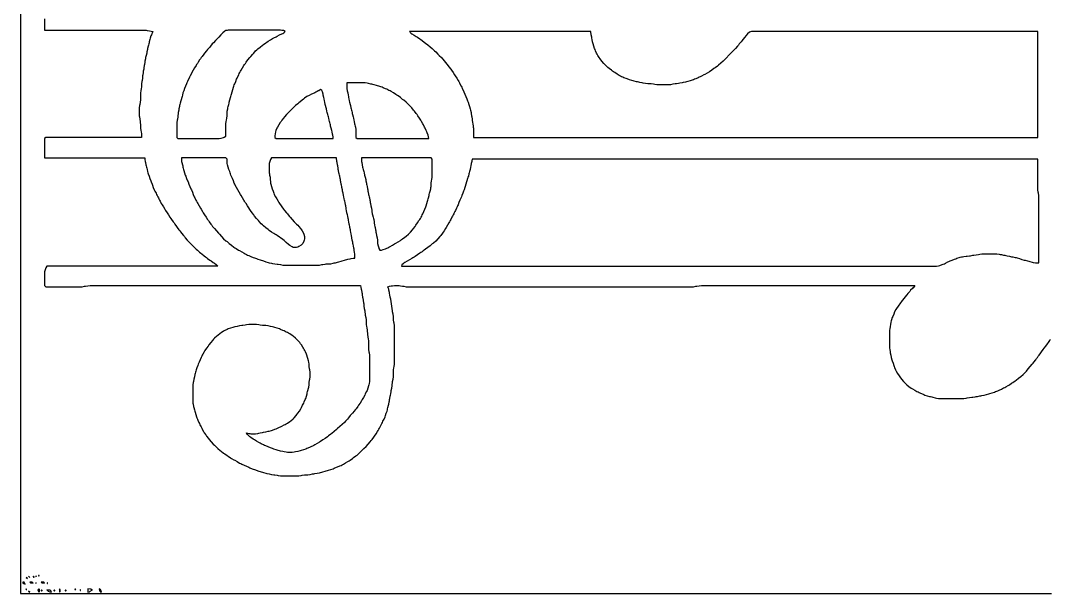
# Model space of a CAD drawing. Extents: x 0 to 1500, y 0 to 999.
# Drawn here: x 0 to 903, y 0 to 502 of the extents above; entities that cross this region are included whole.
import ezdxf

# ---------------------------------------------------------------- set-up
doc = ezdxf.new("R2010")
doc.units = 0
doc.layers.add('C18', color=18, linetype='CONTINUOUS')
doc.layers.add('C7', color=7, linetype='CONTINUOUS')

msp = doc.modelspace()

# ---------------------------------------------------------------- linework, layer by layer
at = {"layer": 'C18'}
for points in [[(21, 504), (21, 502), (21, 494), (81, 494), (99, 494), (106, 494), (108, 494), (110, 493.972229), (111, 493.916656), (112.944443, 493.611115), (114.5, 493.25), (116, 493), (115.5, 491.5), (115.166664, 490.944458), (114.75, 489.944458), (114.25, 489), (113.472221, 487), (113.222221, 486), (112.805557, 484), (112.611115, 483), (112.361115, 482), (112.138885, 481), (111.861115, 480), (111.388885, 478), (111.194443, 477), (110.805557, 475), (110.611115, 474), (110.138885, 472), (109.861115, 471), (109.638885, 470), (109.388885, 469), (109.055557, 467), (108.944443, 466), (108.611115, 464), (108.388885, 463), (108.055557, 461), (107.944443, 460), (107.611115, 458), (107.388885, 457), (107.083336, 455), (107.027779, 454), (106.916664, 452), (106.611115, 450), (106.388885, 449), (106.083336, 447), (106.027779, 446), (105.916664, 444), (105.777779, 443), (105.388885, 441), (105.083336, 439), (105.027779, 438), (105, 436), (105, 435), (105, 433), (104.916664, 431), (104.611115, 429), (104.388885, 428), (104.083336, 426), (104.027779, 425), (104, 423), (104, 421), (104.083336, 419), (104.222221, 418), (104.611115, 416), (104.916664, 414), (104.972221, 413), (105, 411), (105.027779, 409), (105.083336, 408), (105.388885, 406), (105.611115, 405), (105.916664, 403.055542), (105.972221, 402.055542), (106, 400), (22, 400), (21, 399), (21, 382), (109, 382), (109.027779, 380.5), (109.222221, 378.944458), (109.388885, 378), (109.861115, 376), (110.138885, 375), (110.361115, 374), (110.638885, 373), (110.861115, 372), (111.388885, 370), (111.694443, 369), (112, 368), (112.666664, 366), (113.388885, 364), (114.194443, 362), (114.611115, 361), (115.333336, 359), (115.666664, 358), (116.388885, 356), (117.25, 354), (117.777779, 353), (118.777779, 351), (119.222221, 350), (119.777779, 349), (120.222221, 348), (120.777779, 347), (121.222221, 346), (121.777779, 345), (122.25, 344), (123.388885, 342), (124.027779, 341), (124.666664, 340), (125.333336, 339), (126.611115, 337), (127.194443, 336), (128.388885, 334), (129.666672, 332), (131, 330), (131.694443, 329), (132.388885, 328), (133.861115, 326), (134.611115, 325), (135.305557, 324), (136.694443, 322), (137.388885, 321), (138.861115, 319), (139.638885, 318), (140.388885, 317), (141.194443, 316), (142.805557, 314), (143.611115, 313), (144.388885, 312), (146.083328, 310), (147.027771, 309), (149, 307), (151, 305), (153, 303), (154, 302.027771), (155, 301.083344), (157, 299.388885), (158, 298.611115), (159, 297.805542), (161, 296.194458), (162, 295.388885), (163, 294.638885), (164, 293.861115), (166, 292.388885), (167, 291.694458), (169, 290.305542), (169.944443, 289.638885), (171.5, 288.416687), (173, 287), (23, 287), (22.027779, 285.5), (21.444445, 283.944458), (21.083334, 282), (21, 280), (21, 278), (21, 277), (21, 275), (21, 270), (22, 269), (42, 269), (49, 269), (51, 269), (53, 269.027771), (54, 269.083344), (56, 269.388885), (57, 269.611115), (59, 269.916656), (61, 270), (62, 270), (64, 270), (70, 270), (87, 270), (140, 270), (298, 270), (298.25, 268.5), (298.611115, 266.944458), (298.805542, 266), (299.194458, 264), (299.388885, 263), (299.611115, 262), (299.944458, 260), (300.055542, 259), (300.388885, 257), (300.777771, 255), (300.916656, 254), (301.083344, 252), (301.388885, 250), (301.777771, 248), (301.916656, 247), (302.083344, 245), (302.222229, 244), (302.611115, 242), (302.916656, 240), (302.972229, 239), (303.027771, 237), (303.083344, 236), (303.388885, 234), (303.611115, 233), (303.916656, 231), (303.972229, 230), (304.083344, 228), (304.222229, 227), (304.611115, 225), (304.916656, 223), (304.972229, 222), (305, 220), (305, 219), (305, 217), (305.027771, 215), (305.083344, 214), (305.388885, 212), (305.611115, 211), (305.916656, 209), (305.972229, 208), (306, 206), (306, 205), (306, 203), (306, 194), (306, 191), (306, 190), (306, 188), (305.916656, 186), (305.611115, 184), (305.361115, 183), (305.138885, 182), (304.555542, 180), (303.75, 178), (303.222229, 177), (302.222229, 175), (301.777771, 174), (300.75, 172), (300.166656, 171), (299.611115, 170), (298.972229, 169), (297.666656, 167), (296.305542, 165), (295.611115, 164), (294.138885, 162), (293.361115, 161), (292.611115, 160), (290.916656, 158), (289.083344, 156), (287.388885, 154), (286.611115, 153), (284.916656, 151), (283.972229, 150), (282, 148.083328), (280, 146.388885), (278, 144.777771), (277, 143.916672), (275, 142.083328), (273, 140.388885), (272, 139.638885), (270, 138.138885), (269, 137.388885), (267, 136), (265, 134.666672), (263, 133.388885), (262, 132.805557), (260, 131.611115), (258, 130.388885), (257, 129.833328), (256, 129.25), (255, 128.777771), (254, 128.25), (252, 127.388893), (251, 127.027779), (250, 126.666664), (248, 126), (246, 125.333336), (245, 125), (243, 124.416664), (241, 124.055557), (240, 123.944443), (238, 123.638885), (237, 123.472221), (235, 123.472221), (234, 123.638885), (233, 123.805557), (231, 124.194443), (230, 124.388885), (228, 124.861115), (227, 125.138885), (226, 125.388885), (225, 125.694443), (224, 126), (222, 126.666664), (221, 127.027779), (220, 127.388893), (219, 127.805557), (217, 128.611115), (215, 129.388885), (214, 129.833328), (213, 130.25), (211, 131.25), (210, 131.833328), (209, 132.388885), (207, 133.611115), (205, 134.805557), (204, 135.388885), (202, 136.694443), (201.027771, 137.416672), (199.305557, 139.027771), (198.777771, 139.527786), (198, 141), (200.055557, 140.416672), (201.055557, 140.222229), (202, 140.083328), (204, 140), (205, 140.027771), (206, 140.083328), (208, 140.388885), (209, 140.611115), (210, 140.805557), (212, 141.194443), (213, 141.388885), (215, 141.805557), (217, 142.194443), (218, 142.416672), (220, 143), (221, 143.333328), (223, 144.027771), (224, 144.388885), (226, 145.25), (227, 145.777771), (228, 146.222229), (229, 146.777771), (231, 147.777771), (232, 148.25), (233, 148.833328), (234, 149.388885), (236, 150.694443), (237, 151.416672), (238.972229, 153.083328), (239.916672, 154.027771), (241.611115, 156), (242.361115, 157), (243.138885, 158), (244.555557, 160), (245.75, 162), (246.222229, 163), (247.222229, 165), (247.777771, 166), (248.222229, 167), (248.75, 168), (249.611115, 170), (249.972229, 171), (250.611115, 173), (251.138885, 175), (251.361115, 176), (251.638885, 177), (251.861115, 178), (252.361115, 180), (252.611115, 181), (252.916672, 183), (253.083328, 185), (253.388885, 187), (253.611115, 188), (253.916672, 190), (254, 192), (253.916672, 194), (253.611115, 196), (253.388885, 197), (253.083328, 199), (252.916672, 201), (252.611115, 203), (252.361115, 204), (251.861115, 206), (251.611115, 207), (250.972229, 209), (250.611115, 210), (249.75, 212), (249.222229, 213), (248.75, 214), (248.166672, 215), (247.611115, 216), (246.305557, 218), (245.583328, 219), (244.777771, 220), (242.972229, 222), (241, 223.916672), (239, 225.583328), (238, 226.305557), (236, 227.611115), (235, 228.166672), (234, 228.75), (233, 229.222229), (232, 229.777771), (231, 230.222229), (230, 230.75), (228, 231.611115), (227, 231.972229), (225, 232.666672), (223, 233.305557), (222, 233.583328), (221, 233.805557), (219, 234.194443), (217, 234.611115), (215, 234.916672), (214, 234.972229), (212, 235.083328), (210, 235.388885), (209, 235.611115), (207, 235.916672), (206, 235.972229), (204, 236), (203, 236), (201, 235.972229), (200, 235.916672), (198, 235.611115), (197, 235.388885), (195, 235.055557), (194, 234.944443), (192, 234.611115), (190, 234.194443), (188, 233.805557), (187, 233.583328), (186, 233.305557), (184, 232.666672), (182, 231.972229), (181, 231.583344), (179, 230.583344), (178, 229.972229), (176, 228.611115), (175, 227.861115), (173, 226.361115), (172, 225.611115), (170.083328, 223.916672), (169.222229, 222.972229), (168.388885, 222), (166.805557, 220), (165.194443, 218), (164.416672, 217), (163, 215), (161.666672, 213), (161.027771, 212), (159.833328, 210), (159.25, 209), (158.777771, 208), (158.25, 207), (157.388885, 205), (156.611115, 203), (155.805557, 201), (155.388885, 200), (154.666672, 198), (154, 196), (153.694443, 195), (153.388885, 194), (153.138885, 193), (152.861115, 192), (152.388885, 190), (152, 188), (151.611115, 186), (151.388885, 185), (151.083328, 183), (151.027771, 182), (151, 180), (151, 178), (151, 175), (151, 172), (151, 171), (151, 169), (151.083328, 167), (151.222229, 166), (151.638885, 164), (151.861115, 163), (152.388885, 161), (152.694443, 160), (153, 159), (153.666672, 157), (154.333328, 155), (154.666672, 154), (155.027771, 153), (155.388885, 152), (156.25, 150), (156.777771, 149), (157.222229, 148), (157.777771, 147), (158.222229, 146), (158.777771, 145), (159.25, 144), (160.388885, 142), (161.027771, 141), (162.388885, 139), (163.138885, 138), (164.638885, 136), (165.388885, 135), (167.083328, 133), (169, 131), (170, 130), (172, 128.027771), (173, 127.083336), (175, 125.388885), (176, 124.638885), (178, 123.138885), (179, 122.388885), (181, 121), (182, 120.333336), (184, 119.027779), (185, 118.388885), (187, 117.25), (188, 116.75), (190, 115.611115), (192, 114.388885), (193, 113.833336), (194, 113.277779), (196, 112.388885), (198, 111.611115), (200, 110.75), (201, 110.25), (203, 109.388885), (204, 109.027779), (205, 108.666664), (206, 108.333336), (208, 107.666664), (211, 106.666664), (212, 106.333336), (213, 106), (215, 105.416664), (216, 105.194443), (218, 104.805557), (220, 104.388885), (222, 104.055557), (223, 103.944443), (225, 103.611115), (226, 103.388885), (228, 103.083336), (229, 103.027779), (231, 103), (233, 103), (236, 103), (239, 103), (241, 103), (243, 103.027779), (244, 103.083336), (246, 103.388885), (247, 103.611115), (249, 103.916664), (251, 104.027779), (252, 104.083336), (254, 104.388885), (256, 104.777779), (257, 104.944443), (258, 105.055557), (260, 105.388885), (262, 105.861115), (263, 106.138885), (264, 106.361115), (265, 106.638885), (267, 107.138885), (268, 107.388885), (269, 107.694443), (270, 108), (272, 108.666664), (274, 109.388885), (275, 109.805557), (277, 110.611115), (278, 111), (280, 111.833336), (281, 112.277779), (282, 112.833336), (283, 113.388885), (285, 114.611115), (287, 115.805557), (288, 116.388885), (289, 117.027779), (291, 118.388885), (292, 119.138885), (294, 120.638885), (295, 121.388885), (297, 123.083336), (299, 125), (301, 127), (303, 129), (304.916656, 131), (306.611115, 133), (307.361115, 134), (308.138885, 135), (309.611115, 137), (310.305542, 138), (311.666656, 140), (312.972229, 142), (313.611115, 143), (314.166656, 144), (314.75, 145), (315.222229, 146), (316.222229, 148), (316.777771, 149), (317.222229, 150), (317.777771, 151), (318.222229, 152), (318.75, 153), (319.611115, 155), (319.972229, 156), (320.666656, 158), (321.305542, 160), (321.611115, 161), (321.861115, 162), (322.138885, 163), (322.611115, 165), (322.805542, 166), (323.194458, 168), (323.388885, 169), (323.611115, 170), (323.805542, 171), (324.194458, 173), (324.388885, 174), (324.611115, 175), (324.944458, 177), (325.055542, 178), (325.388885, 180), (325.777771, 182), (325.916656, 183), (326.083344, 185), (326.222229, 186), (326.611115, 188), (326.916656, 190), (326.972229, 191), (327, 193), (327.027771, 195), (327.083344, 196), (327.388885, 198), (327.611115, 199), (327.916656, 201), (327.972229, 202), (328, 204), (328, 205), (328, 209), (328, 223), (328, 230), (328, 232), (327.972229, 234), (327.916656, 235), (327.611115, 237), (327.388885, 238), (327.083344, 240), (326.972229, 242), (326.916656, 243), (326.611115, 245), (326.222229, 247), (326.083344, 248), (325.916656, 250), (325.611115, 252), (325.222229, 254), (324.944458, 256), (324.611115, 258), (324.388885, 259), (324.194458, 260), (323.805542, 262), (323.611115, 263), (323.388885, 264), (323.027771, 265.944458), (322.777771, 266.944458), (322.722229, 267.5), (322, 269), (323.5, 269.416687), (325.055542, 269.777771), (326, 269.916656), (328, 270), (330, 270), (332, 269.972229), (333, 269.916656), (335, 269.611115), (336, 269.388885), (338, 269.083344), (339, 269.027771), (341, 269), (343, 269), (349, 269), (367, 269), (467, 269), (548, 269), (560, 269), (575, 269), (579, 269), (584, 269), (587, 269), (588, 269), (590, 269.083344), (592, 269.388885), (593, 269.611115), (595, 269.916656), (597, 270), (599, 270), (604, 270), (609, 270), (617, 270), (618, 270), (634, 270), (654, 270), (656, 270), (659, 270), (661, 270), (664, 270), (665, 270), (672, 270), (680, 270), (684, 270), (692, 270), (693, 270), (698, 270), (706, 270), (714, 270), (718, 270), (724, 270), (727, 270), (731, 270), (739, 270), (743, 270), (748, 270), (753, 270), (761, 270), (767, 270), (768, 270), (776, 270), (784, 270), (783.222229, 268.75), (782.722229, 268.333344), (781.972229, 267.555542), (780.388916, 265.916656), (779.611084, 264.972229), (777.944458, 263), (777.055542, 262), (775.388916, 260), (774.638916, 259), (773.138916, 257), (772.361084, 256), (771.638916, 255), (770.861084, 254), (770.138916, 253), (769.388916, 252), (768.027771, 250), (767.416626, 249), (766.416626, 247), (765.611084, 245), (764.805542, 243), (764.388916, 242), (763.694458, 240), (763.416687, 239), (763.194458, 238), (762.805542, 236), (762.388916, 234), (762.083313, 232), (762.027771, 231), (762, 230), (762, 228), (762, 224), (762, 218), (762, 216), (762.027771, 215), (762.083313, 214), (762.388916, 212), (762.611084, 211), (763, 209), (763.416687, 207), (764, 205), (764.333313, 204), (765, 202), (765.666687, 200), (766.027771, 199), (766.388916, 198), (766.833313, 197), (767.277771, 196), (767.833313, 195), (769.027771, 193), (770.333313, 191), (771, 190), (772.416687, 188), (774.083313, 186), (776, 184.027771), (777, 183.083328), (779, 181.416672), (781, 180.027771), (782, 179.388885), (784, 178.25), (785, 177.777771), (786, 177.222229), (787, 176.777771), (788, 176.222229), (789, 175.777771), (790, 175.25), (792, 174.388885), (793, 174.027771), (795, 173.388885), (797, 172.861115), (798, 172.638885), (799, 172.361115), (800, 172.138885), (802, 171.638885), (803, 171.388885), (805, 171.083328), (806, 171.027771), (807, 171), (809, 171), (814, 171), (816, 171), (821, 171), (822, 171), (823, 171), (825, 171), (826, 171.027771), (827, 171.083328), (829, 171.388885), (830, 171.611115), (832, 171.916672), (834, 172.027771), (835, 172.083328), (837, 172.388885), (838, 172.611115), (839, 172.805557), (841, 173.194443), (842, 173.388885), (843, 173.611115), (845, 174), (847, 174.416672), (849, 175), (850, 175.333328), (852, 176), (854, 176.666672), (855, 177.027771), (856, 177.388885), (857, 177.833328), (858, 178.25), (860, 179.222229), (861, 179.777771), (862, 180.222229), (863, 180.777771), (864, 181.25), (866, 182.388885), (867, 183.027771), (869, 184.333328), (870, 185), (872, 186.416672), (873, 187.194443), (875, 188.805557), (877, 190.388885), (879, 192.083328), (880, 193.027771), (881.916687, 195), (883.611084, 197), (885.222229, 199), (886.944458, 201), (887.777771, 202), (888.611084, 203), (890.138916, 205), (890.861084, 206), (891.638916, 207), (892.361084, 208), (893.138916, 209), (894.611084, 211), (895.305542, 212), (896.694458, 214), (897.416687, 215), (899, 217), (900.583313, 219), (901.305542, 220), (902.611084, 222), (903.166687, 223)], [(2, 10), (2, 9), (4, 8), (3, 10), (2, 10)], [(5, 14), (6, 13), (5, 14)], [(7, 15), (8, 14), (7, 15)], [(8, 10), (8.722222, 9.277778), (9.25, 9.25), (11, 9), (10.277778, 9.722222), (9.75, 9.75), (8, 10)], [(11, 15), (12, 14), (11, 15)], [(13.333333, 15.333333), (13.333333, 15), (13.666667, 14.666667), (13.666667, 15), (13.333333, 15.333333)], [(13.333333, 9.333333), (13.333333, 9), (13.666667, 8.666667), (13.666667, 9.333333), (13.333333, 9.333333)], [(15.666667, 15.666667), (15.666667, 15.333333), (16.333334, 15.333333), (16.333334, 15.666667), (15.666667, 15.666667)], [(18, 10), (18.722221, 9.277778), (19.25, 9.25), (21, 9), (20.277779, 9.722222), (19.75, 9.75), (18, 10)], [(23.333334, 9.333333), (23.333334, 8.666667), (23.666666, 8.666667), (23.666666, 9.333333), (23.333334, 9.333333)], [(4.666667, 3.666667), (5, 3.333333), (5.333333, 3.333333), (5, 3.666667), (4.666667, 3.666667)], [(7, 2), (8, 1), (7, 2)], [(16, 4), (15, 3), (16, 1), (16.555555, 1.694444), (16.555555, 2.055556), (16.666666, 2.611111), (16.555555, 3.472222), (16, 4)], [(18, 3), (19, 2), (18, 3)], [(23, 3), (23.777779, 2.194444), (24.25, 2.027778), (25.527777, 1.444444), (27, 1), (26.638889, 2.138889), (25.722223, 2.722222), (24.472223, 2.972222), (23, 3)], [(29, 3), (30, 2), (29, 3)], [(34, 4), (34, 1), (34.694443, 1.75), (34.694443, 2.194444), (34.694443, 3.25), (34, 4)], [(39, 3), (40, 2), (39, 3)], [(47.666668, 3.666667), (47.666668, 3.333333), (48.333332, 3.333333), (48, 3.666667), (47.666668, 3.666667)], [(52.333332, 3.333333), (52.333332, 2.666667), (52.666668, 2.666667), (52.666668, 3), (52.333332, 3.333333)], [(59, 4), (59, 1), (60.444443, 1.472222), (61, 1.833333), (63, 3), (62.222221, 3.555556), (61.75, 3.583333), (60.944443, 3.75), (59, 4)], [(69, 4), (69.111115, 2.611111), (69.666664, 1.666667), (69.861115, 1.361111), (71, 1), (70.333336, 2.75), (70.138885, 3.277778), (69, 4)]]:
    msp.add_lwpolyline(points, dxfattribs=at)
at = {"layer": 'C7'}
for points in [[(0, 516), (0, 416), (0, 0), (232, 0), (470, 0), (524, 0), (531, 0), (549, 0), (553, 0), (554, 0), (564, 0), (583, 0), (608, 0), (619, 0), (620, 0), (631, 0), (636, 0), (640, 0), (646, 0), (648, 0), (680, 0), (688, 0), (698, 0), (703, 0), (711, 0), (712, 0), (716, 0), (724, 0), (732, 0), (742, 0), (758, 0), (762, 0), (767, 0), (771, 0), (776, 0), (777, 0), (778, 0), (786, 0), (790, 0), (791, 0), (795, 0), (800, 0), (804, 0), (812, 0), (816, 0), (817, 0), (825, 0), (830, 0), (833, 0), (837, 0), (843, 0), (845, 0), (846, 0), (850, 0), (855, 0), (863, 0), (870, 0), (878, 0), (882, 0), (883, 0), (891, 0), (892, 0), (896, 0), (900, 0), (904, 0)], [(137, 400), (138, 399), (163, 399), (168, 399), (170, 399), (172, 399), (174, 399.083344), (176, 399.416656), (177.944443, 400.027771), (178.5, 400.194427), (180, 401), (180, 408), (180, 410), (180.027771, 411), (180.083328, 412), (180.388885, 414), (180.611115, 415), (180.916672, 417), (181, 419), (181, 420), (181.083328, 422), (181.222229, 423), (181.638885, 425), (181.861115, 426), (182.138885, 427), (182.611115, 429), (182.805557, 430), (183, 431), (183.416672, 433), (184, 435), (184.305557, 436), (184.611115, 437), (184.861115, 438), (185.388885, 440), (186, 442), (186.666672, 444), (187.027771, 445), (187.388885, 446), (187.805557, 447), (188.611115, 449), (189.388885, 451), (189.833328, 452), (190.25, 453), (191.222229, 455), (191.777771, 456), (192.25, 457), (192.833328, 458), (193.388885, 459), (194.611115, 461), (195.833328, 463), (196.444443, 464), (197.166672, 465), (197.861115, 466), (199.388885, 468), (201.055557, 470), (201.944443, 471), (203.611115, 473), (204.388885, 474), (206.083328, 475.916656), (207.027771, 476.777771), (208, 477.611115), (210, 479.194458), (212, 480.805542), (213, 481.583344), (215, 483), (216, 483.666656), (217, 484.333344), (219, 485.611115), (221, 486.75), (222, 487.25), (224, 488.361115), (225, 488.944458), (227, 489.944458), (228.972229, 490.833344), (229.888885, 491.222229), (230.694443, 491.777771), (231.222229, 492), (232, 493), (230.5, 493.722229), (229.944443, 493.75), (228.944443, 493.944458), (228, 493.972229), (227, 494), (225, 494), (222, 494), (210, 494), (189, 494), (186, 494), (184, 494), (182, 493.972229), (181, 493.888885), (180, 493.666687), (179.027771, 493.277771), (177.222229, 491.888885), (176.388885, 490.972229), (175.611115, 490), (173.916672, 488), (172.972229, 487), (171, 485), (169.027771, 483), (168.083328, 482), (166.388885, 480), (165.611115, 479), (163.944443, 477), (163.055557, 476), (161.388885, 474), (160.638885, 473), (159.138885, 471), (158.388885, 470), (157.694443, 469), (157, 468), (155.666672, 466), (155.027771, 465), (154.388885, 464), (153.805557, 463), (152.611115, 461), (151.388885, 459), (150.25, 457), (149.777771, 456), (148.777771, 454), (148.222229, 453), (147.777771, 452), (146.777771, 450), (146.25, 449), (145.833328, 448), (145.388885, 447), (144.611115, 445), (143.805557, 443), (143.027771, 441), (142.388885, 439), (141.861115, 437), (141.611115, 436), (141.305557, 435), (140.694443, 433), (140.388885, 432), (139.861115, 430), (139.638885, 429), (139.388885, 428), (139.194443, 427), (138.805557, 425), (138.611115, 424), (138.222229, 422), (138.083328, 421), (137.972229, 419), (137.916672, 418), (137.611115, 416), (137.388885, 415), (137.083328, 413), (137.027771, 412), (137, 410), (137, 408), (137, 400)], [(341, 493), (341.777771, 491.944458), (342.305542, 491.611115), (343.111115, 490.972229), (345, 489.805542), (346, 489.194458), (347, 488.611115), (348, 487.972229), (350, 486.611115), (351, 485.861115), (352, 485.138885), (354, 483.611115), (355, 482.805542), (357, 481.194458), (359, 479.611115), (361, 477.916656), (363, 476), (364, 475), (366, 473), (367, 472), (368.972229, 470), (369.916656, 469), (371.611115, 467), (372.388885, 466), (374, 464), (375.611115, 462), (377.138885, 460), (377.861115, 459), (379.305542, 457), (380.611115, 455), (381.194458, 454), (382.388885, 452), (383.611115, 450), (384.166656, 449), (384.75, 448), (385.222229, 447), (386.222229, 445), (386.777771, 444), (387.222229, 443), (388.222229, 441), (388.75, 440), (389.611115, 438), (390.388885, 436), (391.194458, 434), (391.611115, 433), (391.972229, 432), (392.333344, 431), (393, 429), (393.666656, 427), (394.305542, 425), (394.583344, 424), (394.944458, 422), (395.055542, 421), (395.388885, 419), (395.611115, 418), (395.944458, 416), (396.055542, 415), (396.388885, 413), (396.611115, 412), (396.916656, 410), (396.972229, 409), (397, 408), (397, 406), (397, 400), (408, 400), (547, 400), (549, 400), (559, 400), (570, 400), (575, 400), (583, 400), (584, 400), (591, 400), (593, 400), (601, 400), (611, 400), (613, 400), (614, 400), (632, 400), (633, 400), (634, 400), (639, 400), (645, 400), (647, 400), (650, 400), (658, 400), (659, 400), (661, 400), (666, 400), (677, 400), (682, 400), (685, 400), (693, 400), (698, 400), (700, 400), (705, 400), (713, 400), (715, 400), (723, 400), (727, 400), (732, 400), (740, 400), (748, 400), (749, 400), (754, 400), (760, 400), (769, 400), (777, 400), (781, 400), (787, 400), (851, 400), (853, 400), (859, 400), (860, 400), (864, 400), (870, 400), (874, 400), (879, 400), (881, 400), (882, 400), (886, 400), (892, 400), (892, 403.055542), (892, 404), (892, 428), (892, 493), (889.944458, 493), (885, 493), (869, 493), (865, 493), (860, 493), (856, 493), (850, 493), (847, 493), (841, 493), (840, 493), (836, 493), (831, 493), (830, 493), (822, 493), (806, 493), (802, 493), (801, 493), (793, 493), (787, 493), (771, 493), (770, 493), (768, 493), (766, 493), (758, 493), (757, 493), (749, 493), (748, 493), (745, 493), (741, 493), (738, 493), (736, 493), (731, 493), (727, 493), (721, 493), (716, 493), (708, 493), (700, 493), (692, 493), (684, 493), (679, 493), (677, 493), (672, 493), (667, 493), (665, 493), (660, 493), (659, 493), (655, 493), (650, 493), (646, 493), (644, 493), (642, 492.972229), (641, 492.888885), (639.083313, 492.277771), (637.388916, 490.888885), (635.805542, 489), (635, 488), (633.388916, 486), (632.611084, 485), (631.805542, 484), (630.194458, 482), (629.388916, 481), (628.611084, 480), (626.916687, 478), (625.972229, 477), (624, 475), (622, 473), (618, 469), (616, 467), (614, 465.083344), (612, 463.388885), (611, 462.638885), (609, 461.138885), (608, 460.388885), (606, 459), (604, 457.666656), (602, 456.388885), (600, 455.25), (599, 454.777771), (597, 453.777771), (596, 453.222229), (595, 452.777771), (594, 452.25), (592, 451.388885), (591, 451.027771), (590, 450.666656), (589, 450.333344), (587, 449.666656), (585, 449), (584, 448.694458), (583, 448.416656), (581, 448.055542), (580, 447.944458), (578, 447.611115), (577, 447.388885), (575, 447.055542), (574, 446.944458), (572, 446.611115), (570, 446.222229), (569, 446.083344), (567, 446), (566, 446), (564, 446), (562, 446), (561, 446), (559, 446.027771), (558, 446.083344), (556, 446.388885), (555, 446.611115), (553, 446.916656), (552, 446.972229), (550, 447.027771), (548, 447.222229), (546, 447.611115), (545, 447.805542), (543, 448.194458), (542, 448.388885), (541, 448.638885), (540, 448.861115), (538, 449.388885), (537, 449.694458), (536, 450), (534, 450.666656), (532, 451.333344), (531, 451.666656), (529, 452.388885), (528, 452.833344), (527, 453.277771), (526, 453.833344), (525, 454.388885), (523, 455.611115), (521, 456.833344), (520, 457.472229), (519, 458.222229), (518, 459), (516, 460.611115), (515, 461.388885), (513.083313, 463.083344), (512.222229, 464.027771), (511.388885, 465), (509.805542, 467), (508.222229, 469), (507.472229, 470), (506.194458, 472), (505.638885, 473), (505.055542, 474), (504.083344, 476), (503.694458, 477), (503.333344, 478), (502.666656, 480), (502, 482), (501.416656, 484), (501.055542, 486), (500.944458, 487), (500.777771, 488), (500.388885, 489.944458), (500.222229, 490.944458), (500.083344, 491.5), (500, 493), (492, 493), (482, 493), (452, 493), (415, 493), (341, 493)], [(286, 448), (286, 445.944458), (286.027771, 444), (286.083344, 443), (286.388885, 441), (286.611115, 440), (286.805542, 439), (287.194458, 437), (287.388885, 436), (287.611115, 435), (287.805542, 434), (288.194458, 432), (288.388885, 431), (288.861115, 429), (289.138885, 428), (289.638885, 426), (289.861115, 425), (290.138885, 424), (290.361115, 423), (290.638885, 422), (290.861115, 421), (291.138885, 420), (291.611115, 418), (291.805542, 417), (292.194458, 415), (292.388885, 414), (292.861115, 412), (293.138885, 411), (293.361115, 410), (293.611115, 409), (293.916656, 407), (293.972229, 406), (294, 404), (294, 403.055542), (294, 400), (295, 399), (358, 399), (357.75, 400.5), (357.305542, 402.055542), (356.611115, 404), (356.166656, 405), (355.75, 406), (354.777771, 408), (354.222229, 409), (353.222229, 411), (352.75, 412), (351.611115, 414), (350.972229, 415), (349.666656, 417), (348.305542, 419), (347.611115, 420), (346.861115, 421), (345.361115, 423), (344.611115, 424), (342.916656, 426), (341, 428), (340, 429), (338, 430.916656), (336, 432.611115), (335, 433.388885), (334, 434.194458), (333, 435), (331, 436.527771), (330, 437.166656), (329, 437.805542), (327, 439), (325, 440.166656), (324, 440.75), (323, 441.222229), (321, 442.222229), (320, 442.75), (318, 443.611115), (317, 443.972229), (316, 444.333344), (314, 445), (313, 445.305542), (312, 445.611115), (310, 446.138885), (309, 446.361115), (308, 446.638885), (307, 446.861115), (305, 447.361115), (304, 447.611115), (302, 447.916656), (300, 448), (299, 448), (296, 448), (286, 448)], [(263, 442), (261.5, 441), (260.944458, 440.777771), (259.944458, 440.194458), (259, 439.777771), (258, 439.222229), (256, 438.25), (255, 437.833344), (253, 436.916687), (251, 435.777771), (249, 434.361115), (248, 433.611115), (247, 432.805542), (245, 431.194458), (244, 430.388885), (243, 429.611115), (241, 427.916656), (240, 426.972229), (239, 426), (237, 424), (235, 422), (234.027771, 421), (233.083328, 420), (231.388885, 418), (230.638885, 417), (229.138885, 415), (228.388885, 414), (227.694443, 413), (226.388885, 411), (225.25, 409), (224.777771, 408), (223.861115, 406), (223.472229, 405), (223.083328, 403.055542), (223, 401.5), (223, 400), (224, 399), (274, 399), (273.972229, 400.5), (273.777771, 402.055542), (273.611115, 403), (273.138885, 405), (272.861115, 406), (272.361115, 408), (272.138885, 409), (271.861115, 410), (271.638885, 411), (271.361115, 412), (271.138885, 413), (270.861115, 414), (270.638885, 415), (270.138885, 417), (269.861115, 418), (269.638885, 419), (269.361115, 420), (269.138885, 421), (268.861115, 422), (268.638885, 423), (268.138885, 425), (267.861115, 426), (267.388885, 428), (267.194458, 429), (266.805542, 431), (266.611115, 432), (266.138885, 434), (265.861115, 435), (265.388885, 437), (265.194458, 438), (264.75, 439.888885), (264.333344, 440.694458), (264.138885, 441.222229), (263, 442)], [(141, 382), (141.027771, 380.5), (141.222229, 378.944458), (141.388885, 378), (141.861115, 376), (142.138885, 375), (142.361115, 374), (142.638885, 373), (142.861115, 372), (143.138885, 371), (143.694443, 369), (144.388885, 367), (144.805557, 366), (145.611115, 364), (146.388885, 362), (146.805557, 361), (147.611115, 359), (148.388885, 357), (149.25, 355), (149.75, 354), (150.611115, 352), (151.388885, 350), (152.25, 348), (152.777771, 347), (153.777771, 345), (154.25, 344), (154.833328, 343), (155.388885, 342), (156.611115, 340), (157.75, 338), (158.25, 337), (159.388885, 335), (160.027771, 334), (160.666672, 333), (161.333328, 332), (162.666672, 330), (164, 328), (164.694443, 327), (165.388885, 326), (166.861115, 324), (167.638885, 323), (168.388885, 322), (170.083328, 320), (171.916672, 318), (173.611115, 316), (174.388885, 315), (176.083328, 313), (178, 311.083344), (180, 309.388885), (181, 308.611115), (183, 307), (185, 305.388885), (187, 303.861115), (188, 303.166656), (189, 302.444458), (191, 301.25), (192, 300.75), (194, 299.611115), (196, 298.388885), (197, 297.833344), (198, 297.277771), (199, 296.833344), (200, 296.388885), (202, 295.611115), (204, 294.805542), (205, 294.388885), (207, 293.666656), (208, 293.333344), (210, 292.666656), (213, 291.666656), (215, 291), (217, 290.388885), (218, 290.138885), (220, 289.638885), (221, 289.388885), (223, 289.083344), (225, 288.916656), (226, 288.777771), (228, 288.388885), (230, 288.083344), (231, 288.027771), (233, 288), (234, 288), (236, 288), (245, 288), (256, 288), (258, 288), (259, 288), (261, 288.027771), (262, 288.083344), (264, 288.388885), (265, 288.611115), (267, 288.916656), (268, 288.972229), (270, 289.027771), (272, 289.222229), (274, 289.638885), (275, 289.861115), (276, 290.138885), (277, 290.361115), (278, 290.638885), (279, 290.861115), (281, 291.388885), (282, 291.694458), (284, 292.305542), (285, 292.611115), (286, 292.861115), (287, 293.138885), (289, 293.611115), (289.944458, 293.777771), (291.5, 293.972229), (293, 294), (293, 296.055542), (292.972229, 298), (292.916656, 299), (292.611115, 301), (292.388885, 302), (292.194458, 303), (291.805542, 305), (291.611115, 306), (291.388885, 307), (291.194458, 308), (290.805542, 310), (290.388885, 312), (290.055542, 314), (289.944458, 315), (289.611115, 317), (289.388885, 318), (289.194458, 319), (288.805542, 321), (288.611115, 322), (288.388885, 323), (288.194458, 324), (287.805542, 326), (287.611115, 327), (287.388885, 328), (287.194458, 329), (286.805542, 331), (286.611115, 332), (286.388885, 333), (286.194458, 334), (285.805542, 336), (285.611115, 337), (285.388885, 338), (285.055542, 340), (284.944458, 341), (284.611115, 343), (284.361115, 344), (284.138885, 345), (283.861115, 346), (283.388885, 348), (283.194458, 349), (282.805542, 351), (282.388885, 353), (282.194458, 354), (281.805542, 356), (281.611115, 357), (281.388885, 358), (281.194458, 359), (280.805542, 361), (280.611115, 362), (280.388885, 363), (280.194458, 364), (279.805542, 366), (279.611115, 367), (279.388885, 368), (279.194458, 369), (278.805542, 371), (278.611115, 372), (278.388885, 373), (278.055542, 375), (277.944458, 376), (277.611115, 378), (277.388885, 378.944458), (277.222229, 379.944458), (277.083344, 380.5), (277, 382), (220, 382), (219.027771, 380.5), (218.444443, 378.944458), (218.083328, 377), (218, 375), (218, 373), (218, 371), (218.083328, 369), (218.222229, 368), (218.388885, 367), (218.777771, 365), (218.916672, 364), (218.972229, 363), (219.083328, 361), (219.222229, 360), (219.416672, 359), (220, 357), (220.666672, 355), (221.333328, 353), (222.027771, 351), (222.416656, 350), (223.416656, 348), (224.611115, 346), (225.805557, 344), (226.388885, 343), (227.027771, 342), (228.388885, 340), (229.138885, 339), (230.638885, 337), (231.388885, 336), (233.055557, 334), (233.944443, 333), (235.611115, 331), (236.388885, 330), (238.083328, 328), (240, 326), (242, 324), (242.972229, 323), (243.916672, 322), (245.583328, 320), (246.305557, 319), (246.972229, 318), (248.083344, 316), (248.5, 315), (248.916672, 313), (248.916672, 311), (248.75, 310), (248.5, 309), (247.5, 307.083344), (245.916672, 305.472229), (244, 304.277771), (243, 303.861115), (242, 303.5), (241, 303.333344), (239, 303.527771), (238, 303.944458), (236, 305.25), (235, 306.083344), (233, 307.916656), (231, 309.611115), (230, 310.361115), (228, 311.861115), (227, 312.611115), (225, 313.972229), (224, 314.611115), (223, 315.194458), (222, 315.805542), (220, 317.027771), (218, 318.416656), (217, 319.194458), (215, 320.805542), (213, 322.388885), (212.027771, 323.222229), (211.083328, 324.083344), (209.388885, 326), (208.611115, 327), (207.777771, 328), (206.944443, 329), (205.222229, 331), (204.416672, 332), (203, 334), (201.666672, 336), (199.666672, 339), (199, 340), (197.666672, 342), (197.027771, 343), (196.388885, 344), (195.805557, 345), (194.611115, 347), (193.388885, 349), (192.805557, 350), (191.611115, 352), (190.388885, 354), (189.25, 356), (188.25, 358), (187.833328, 359), (187.388885, 360), (186.611115, 362), (185.75, 364), (185.25, 365), (184.388885, 367), (184.027771, 368), (183.666672, 369), (183.333328, 370), (182.666672, 372), (182, 374), (181.416672, 376), (181.222229, 377), (181.027771, 378.944458), (181, 379.5), (181, 381), (180, 382), (141, 382)], [(299, 382), (299, 379.944458), (299.027771, 378.944458), (299.083344, 378), (299.388885, 376), (299.861115, 374), (300.138885, 373), (300.361115, 372), (300.638885, 371), (300.861115, 370), (301.138885, 369), (301.638885, 367), (301.861115, 366), (302.138885, 365), (302.611115, 363), (302.805542, 362), (303.194458, 360), (303.388885, 359), (303.611115, 358), (303.805542, 357), (304.194458, 355), (304.388885, 354), (304.611115, 353), (304.805542, 352), (305.194458, 350), (305.388885, 349), (305.611115, 348), (305.805542, 347), (306.194458, 345), (306.388885, 344), (306.611115, 343), (306.805542, 342), (307.194458, 340), (307.611115, 338), (307.944458, 336), (308.055542, 335), (308.388885, 333), (308.638885, 332), (309.138885, 330), (309.361115, 329), (309.611115, 328), (309.944458, 326), (310.055542, 325), (310.388885, 323), (310.611115, 322), (310.805542, 321), (311.194458, 319), (311.388885, 318), (311.611115, 317), (311.805542, 316), (312.194458, 314), (312.611115, 312), (312.916656, 310), (313.027771, 308), (313.083344, 307), (313.416656, 305), (314.027771, 303.055542), (314.194427, 302.5), (315, 301), (316.5, 301.25), (318.055542, 301.694458), (320, 302.388885), (321, 302.833344), (322, 303.277771), (323, 303.833344), (324, 304.388885), (326, 305.611115), (328, 306.75), (329, 307.25), (331, 308.388885), (333, 309.694458), (334, 310.388885), (335, 311.138885), (337, 312.638885), (338, 313.388885), (340, 315.083344), (341.972229, 317), (343.777771, 319), (344.583344, 320), (346, 322), (346.666656, 323), (348, 325), (349.333344, 327), (349.972229, 328), (350.611115, 329), (351.166656, 330), (351.75, 331), (352.222229, 332), (352.75, 333), (353.611115, 335), (354.388885, 337), (355.194458, 339), (355.611115, 340), (356.305542, 342), (356.861115, 344), (357.138885, 345), (357.361115, 346), (357.638885, 347), (358.138885, 349), (358.361115, 350), (358.638885, 351), (358.861115, 352), (359.138885, 353), (359.611115, 355), (359.777771, 356), (359.916656, 357), (360.027771, 359), (360.083344, 360), (360.388885, 362), (360.611115, 363), (360.916656, 365), (360.972229, 366), (361, 368), (361, 369), (361, 371), (361, 381), (360, 382), (299, 382)], [(396, 381), (395.75, 379.5), (395.611115, 378.944458), (395.194458, 377), (394.805542, 375), (394.611115, 374), (394.138885, 372), (393.861115, 371), (393.638885, 370), (393.361115, 369), (393.138885, 368), (392.611115, 366), (392.305542, 365), (392, 364), (391.333344, 362), (391, 361), (390.388885, 359), (389.833344, 357), (389.555542, 356), (388.805542, 354), (388.388885, 353), (387.666656, 351), (386.972229, 349), (386.611115, 348), (385.75, 346), (385.25, 345), (384.388885, 343), (383.611115, 341), (383.166656, 340), (382.75, 339), (382.222229, 338), (381.222229, 336), (380.777771, 335), (380.222229, 334), (379.777771, 333), (379.222229, 332), (378.777771, 331), (378.222229, 330), (377.222229, 328), (376.75, 327), (376.166656, 326), (375.611115, 325), (374.388885, 323), (373.194458, 321), (372.611115, 320), (371.305542, 318), (370.611115, 317), (369.861115, 316), (368.361115, 314), (367.611115, 313), (365.916656, 311), (364, 309.083344), (362, 307.388885), (361, 306.611115), (359, 305), (357, 303.388885), (355, 301.861115), (354, 301.138885), (353, 300.388885), (352, 299.694458), (351, 299), (350, 298.333344), (348, 297), (346, 295.666656), (345, 295.027771), (344, 294.388885), (343, 293.805542), (341, 292.611115), (339, 291.388885), (337.027771, 290.25), (336.111115, 289.75), (335.333313, 289.194427), (334.361115, 288.222229), (334, 287), (438, 287), (531, 287), (542, 287), (543, 287), (548, 287), (571, 287), (599, 287), (606, 287), (608, 287), (620, 287), (624, 287), (635, 287), (643, 287), (644, 287), (646, 287), (654, 287), (656, 287), (659, 287), (661, 287), (664, 287), (665, 287), (666, 287), (670, 287), (675, 287), (685, 287), (708, 287), (710, 287), (712, 287), (715, 287), (719, 287), (751, 287), (753, 287), (785, 287), (789, 287), (793, 287), (798, 287), (800, 287), (801, 287), (803, 287.083344), (805, 287.416656), (806, 287.694458), (808, 288.388885), (809, 288.833344), (810, 289.25), (811, 289.777771), (813, 290.75), (814, 291.166656), (815, 291.611115), (817, 292.388885), (819, 293.194458), (820, 293.611115), (821, 293.972229), (823, 294.611115), (824, 294.861115), (825, 295.138885), (826, 295.361115), (827, 295.611115), (829, 295.916656), (830, 295.972229), (832, 296.083344), (833, 296.222229), (835, 296.611115), (836, 296.777771), (838, 297.055542), (840, 297.388885), (841, 297.611115), (843, 297.916656), (844, 297.972229), (846, 298), (848, 298), (852, 298), (854, 298), (856, 297.916656), (858, 297.611115), (859, 297.388885), (860, 297.194458), (862, 296.805542), (863, 296.611115), (864, 296.388885), (865, 296.194458), (867, 295.805542), (868, 295.611115), (869, 295.388885), (870, 295.194458), (872, 294.805542), (873, 294.583344), (874, 294.305542), (876, 293.666656), (878, 293), (880, 292.416656), (881, 292.194458), (883, 291.805542), (884, 291.583344), (885, 291.305542), (887, 290.694458), (888, 290.416656), (889.944458, 290.083344), (891.5, 290), (893, 290), (893, 328), (893, 341), (893, 345), (893, 347), (892.916687, 349), (892.611084, 351), (892.388916, 352), (892.083313, 354), (892.027771, 355), (892, 357), (892, 358), (892, 364), (892, 381), (887, 381), (884, 381), (880, 381), (872, 381), (864, 381), (863, 381), (860, 381), (858, 381), (854, 381), (849, 381), (848, 381), (843, 381), (835, 381), (833, 381), (830, 381), (827, 381), (819, 381), (817, 381), (809, 381), (793, 381), (788, 381), (780, 381), (776, 381), (771, 381), (763, 381), (759, 381), (755, 381), (754, 381), (748, 381), (747, 381), (743, 381), (735, 381), (730, 381), (725, 381), (722, 381), (718, 381), (715, 381), (711, 381), (701, 381), (696, 381), (688, 381), (687, 381), (686, 381), (677, 381), (676, 381), (663, 381), (658, 381), (655, 381), (654, 381), (653, 381), (649, 381), (648, 381), (639, 381), (629, 381), (624, 381), (622, 381), (621, 381), (616, 381), (610, 381), (609, 381), (604, 381), (596, 381), (589, 381), (579, 381), (556, 381), (552, 381), (544, 381), (531, 381), (523, 381), (521, 381), (516, 381), (396, 381)]]:
    msp.add_lwpolyline(points, dxfattribs=at)

doc.saveas('drawing.dxf')
